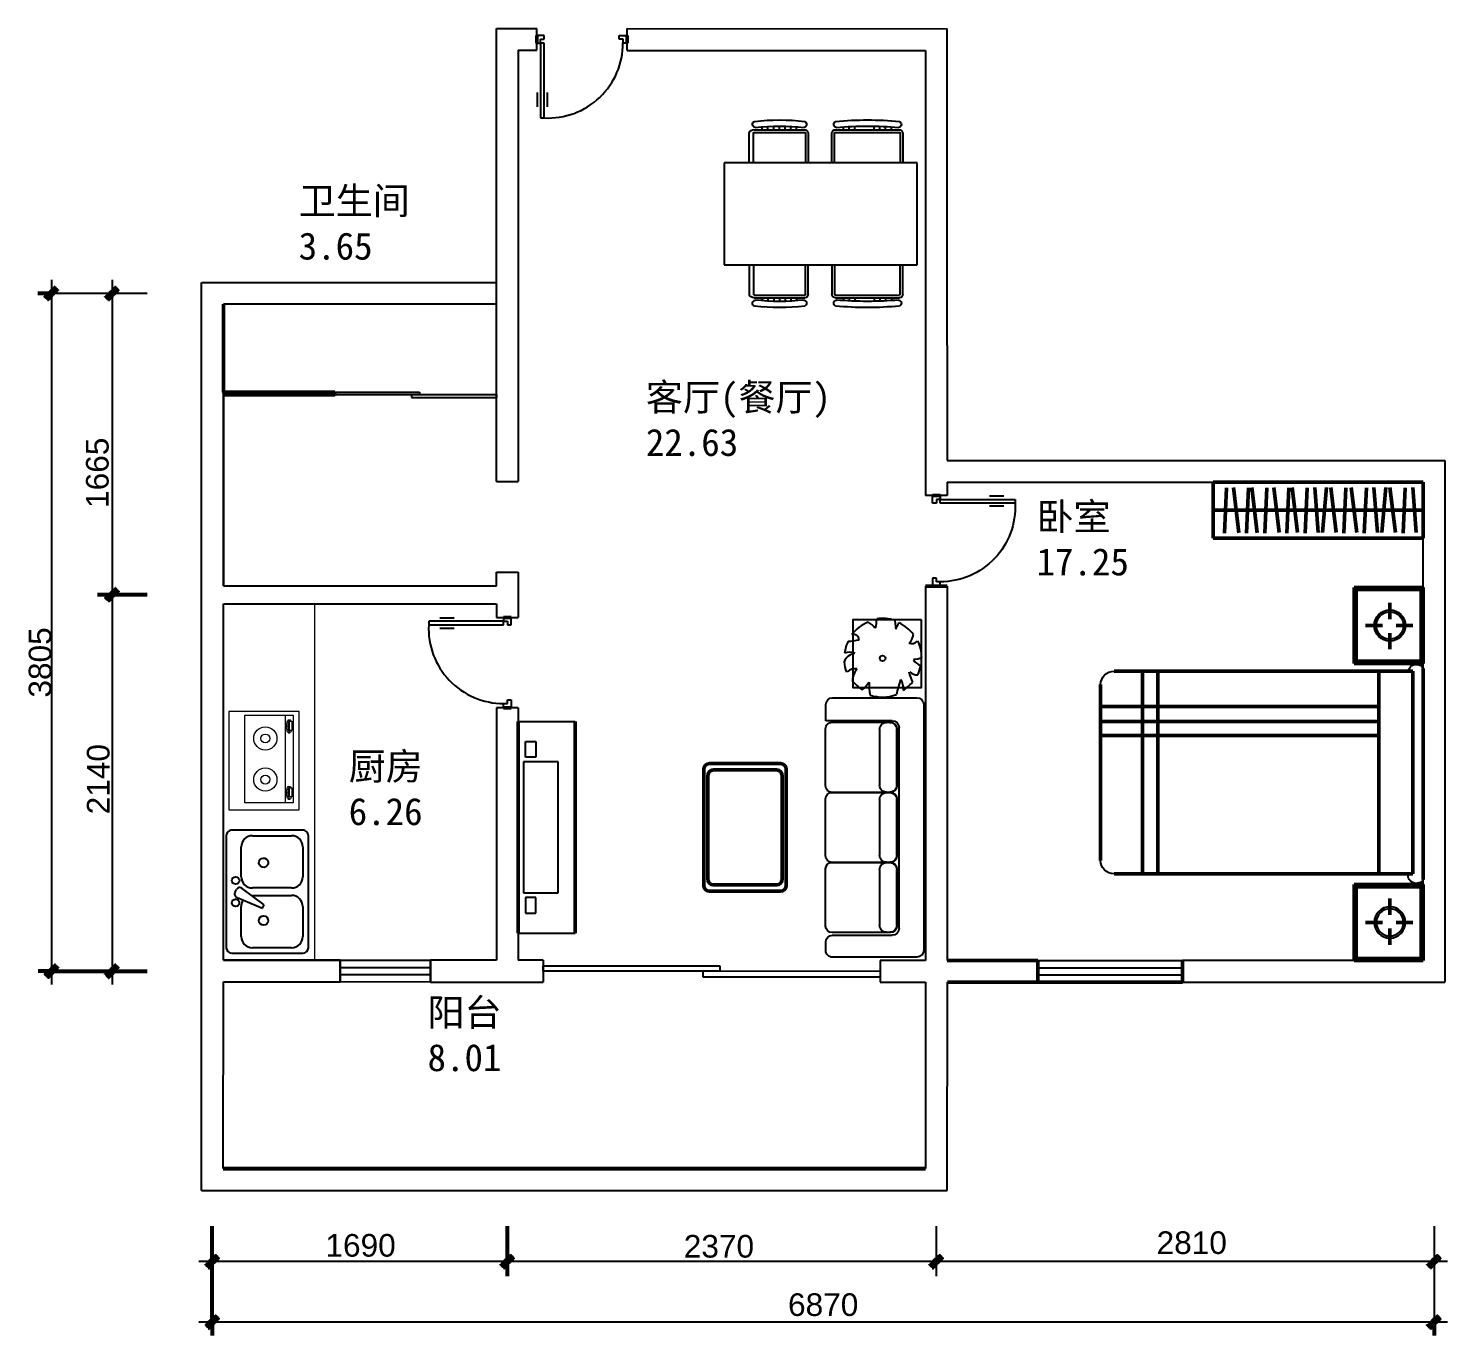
# Model space of a CAD drawing. Header units: millimetres. Extents: x 28348 to 63692, y 9134 to 33912.
# Drawn here: x 41060 to 48901, y 10018 to 17243 of the extents above; entities that cross this region are included whole.
import ezdxf

# ---------------------------------------------------------------- set-up
doc = ezdxf.new("R2010")
doc.units = ezdxf.units.MM
for name, color, linetype in [('door', 40, 'Continuous'), ('wall', 7, 'Continuous'), ('window', 50, 'Continuous'), ('图例', 110, 'Continuous'), ('家具', 6, 'Continuous'), ('户型组成', 5, 'Continuous')]:
    doc.layers.add(name, color=color, linetype=linetype)
doc.styles.add('DIM_FONT', font='SIMPLEX', dxfattribs={"width": 0.8})
doc.styles.get("Standard").update_dxf_attribs({"font": 'arial.ttf'})

# ---------------------------------------------------------------- blocks, each defined once
blk = doc.blocks.new('四人餐桌1')
at = {"layer": '家具'}
for p, q in [((45041.7, 16500), (45041.7, 16664.2)), ((45066.4, 16501.7), (45066.4, 16664.2)), ((45070.4, 16683.2), (45349.1, 16683.2)), ((45070.4, 16668.2), (45349.1, 16668.2)), ((45114.7, 16683.2), (45114.7, 16700.9)), ((45146.4, 16683.2), (45146.4, 16700.9)), ((45178.1, 16683.2), (45178.1, 16700.9)), ((45209.8, 16683.2), (45209.8, 16700.9)), ((45241.4, 16683.2), (45241.4, 16700.9)), ((45273.1, 16683.2), (45273.1, 16700.9)), ((45304.8, 16683.2), (45304.8, 16700.9)), ((45353.1, 16664.2), (45353.1, 16501.7)), ((45368.1, 16664.2), (45368.1, 16500)), ((45499.6, 16500), (45499.6, 16664.2)), ((45514.6, 16501.7), (45514.6, 16664.2)), ((45518.6, 16683.2), (45872.4, 16683.2)), ((45518.6, 16668.2), (45872.4, 16668.2)), ((45563, 16683.2), (45563, 16700.9)), ((45594.7, 16683.2), (45594.7, 16700.9)), ((45626.3, 16683.2), (45626.3, 16700.9)), ((45733.1, 16683.2), (45733.1, 16700.9)), ((45764.7, 16683.2), (45764.7, 16700.9)), ((45796.4, 16683.2), (45796.4, 16700.9)), ((45828.1, 16683.2), (45828.1, 16700.9)), ((45876.5, 16664.2), (45876.5, 16501.7)), ((45891.4, 16664.2), (45891.4, 16500)), ((45970, 16500), (44904.9, 16500)), ((44904.9, 16500), (44904.9, 15936.9)), ((45970, 15936.9), (45970, 16500)), ((44904.9, 15936.9), (45970, 15936.9)), ((45041.7, 15936.9), (45041.7, 15772.7)), ((45066.4, 15935.2), (45066.4, 15772.7)), ((45353.1, 15772.7), (45353.1, 15935.2)), ((45368.1, 15772.7), (45368.1, 15936.9)), ((45499.6, 15936.9), (45499.6, 15772.7)), ((45514.6, 15935.2), (45514.6, 15772.7)), ((45876.5, 15772.7), (45876.5, 15935.2)), ((45891.4, 15772.7), (45891.4, 15936.9)), ((45070.4, 15768.7), (45349.1, 15768.7)), ((45518.6, 15768.7), (45872.4, 15768.7)), ((45070.4, 15753.7), (45349.1, 15753.7)), ((45114.7, 15753.7), (45114.7, 15736)), ((45146.4, 15753.7), (45146.4, 15736)), ((45178.1, 15753.7), (45178.1, 15736)), ((45209.8, 15753.7), (45209.8, 15736)), ((45241.4, 15753.7), (45241.4, 15736)), ((45273.1, 15753.7), (45273.1, 15736)), ((45304.8, 15753.7), (45304.8, 15736)), ((45518.6, 15753.7), (45872.4, 15753.7)), ((45563, 15753.7), (45563, 15736)), ((45594.7, 15753.7), (45594.7, 15736)), ((45626.3, 15753.7), (45626.3, 15736)), ((45733.1, 15753.7), (45733.1, 15736)), ((45764.7, 15753.7), (45764.7, 15736)), ((45796.4, 15753.7), (45796.4, 15736)), ((45828.1, 15753.7), (45828.1, 15736))]:
    blk.add_line(p, q, dxfattribs=at)
at = {"layer": '家具', "extrusion": (0, 0, -1)}
for centre, major_axis, start_param, end_param in [((45078.8, 16712.8), (-15.4, 8.6), 4.380593, 6.943408), ((45210.6, 15482.7), (0, 1254.1), -0.110862, 0.110864), ((45210.6, 15482.7), (-1220.2, 0), 1.459931, 1.681658), ((45342.5, 16712.8), (15.4, 8.6), -0.660222, 1.902592), ((45527, 16712.8), (-4, 17.2), 3.549066, 6.111881), ((45696.4, 14714.7), (-5.9, 2022.1), -0.084353, 0.090226), ((45696.4, 14712.1), (-1990.6, 25.1), 1.471396, 1.644952), ((45865.8, 16712.8), (4, 17.2), 0.171304, 2.734119), ((45069.2, 16653.9), (27.6, 10.1), 3.853918, 5.105418), ((45070.4, 16664.2), (-2.85, 2.85), 5.497787, 7.068583), ((45349.1, 16664.2), (13.4, 13.4), -0.785398, 0.785398), ((45349.1, 16664.2), (3.59, 1.85), -1.094807, 0.475989), ((45518.6, 16664.2), (0.9, 19), 4.666565, 6.237362), ((45518.6, 16664.2), (-2.85, 2.85), 5.497787, 7.068583), ((45872.4, 16664.2), (-13.4, 13.4), 0.785398, 2.356194), ((45872.4, 16664.2), (2.85, 2.85), -0.785398, 0.785398), ((45069.2, 15783.1), (-28, 9), 4.362036, 5.613535), ((45070.4, 15772.7), (-2.85, 2.85), 3.926991, 5.497787), ((45349.1, 15772.7), (4.04, 0.02), 0.004983, 1.57578), ((45349.1, 15772.7), (-17, 8.5), 2.67994, 4.250736), ((45518.6, 15772.7), (13.4, 13.4), 2.356194, 3.926991), ((45518.6, 15772.7), (-2.85, 2.85), 3.926991, 5.497787), ((45872.4, 15772.7), (19, 0.9), 0.045824, 1.61662), ((45872.4, 15772.7), (2.85, 2.85), 0.785398, 2.356194), ((45078.8, 15724.1), (-11.7, 13.2), 4.264861, 6.827676), ((45210.6, 16954.2), (0, 1254.1), 3.03073, 3.252457), ((45210.6, 16954.2), (-1220.2, 0), 4.601525, 4.823251), ((45342.5, 15724.1), (11.7, 13.2), -0.54449, 2.018324), ((45527, 15724.1), (-9.7, 14.7), 4.12557, 6.688384), ((45696.4, 17722.3), (5.9, 2022.1), 3.051366, 3.225946), ((45696.4, 17724.8), (1990.6, 25.1), 1.496643, 1.670199), ((45865.8, 15724.1), (9.7, 14.7), -0.405199, 2.157616)]:
    blk.add_ellipse(centre, major_axis=major_axis, ratio=1, start_param=start_param, end_param=end_param, dxfattribs=at)
blk = doc.blocks.new('门1')
at = {"layer": 'door'}
for p, q in [((44350.7, 18055.7), (44309.3, 18055.7)), ((44330, 18014.2), (44330, 18035)), ((44330, 18035), (44350.7, 18035)), ((44350.7, 18035), (44350.7, 18055.7)), ((44765, 18055.7), (44809.3, 18055.7)), ((44765, 18035), (44765, 18055.7)), ((44785.7, 18035), (44765, 18035)), ((44785.7, 18014.2), (44785.7, 18035)), ((44309.3, 18014.2), (44330, 18014.2)), ((44330, 18014.2), (44330, 17600)), ((44350.7, 18014.2), (44330, 18014.2)), ((44350.7, 17600), (44350.7, 18014.2)), ((44809.3, 18014.2), (44785.7, 18014.2)), ((44312.5, 17661.8), (44312.5, 17741.5)), ((44368.2, 17661.8), (44368.2, 17741.5)), ((44330, 17600), (44350.7, 17600))]:
    blk.add_line(p, q, dxfattribs=at)
at = {"layer": 'door', "lineweight": 50}
for p, q in [((44309.3, 18055.7), (44309.3, 18014.2)), ((44809.3, 18055.7), (44809.3, 18014.2))]:
    blk.add_line(p, q, dxfattribs=at)
at = {"layer": 'door', "linetype": 'ByBlock'}
blk.add_arc((44371.4, 18013.7), 414.2, 267.13397, 0.07167, dxfattribs=at)
blk = doc.blocks.new('煤气灶1')
at = {"layer": '家具', "linetype": 'Continuous', "lineweight": 13}
for p, q in [((56421.2, 14409.8, 267), (56114, 14409.8, 267)), ((56114, 14409.8, 267), (56114, 13979.7, 267)), ((56421.2, 13979.7, 267), (56421.2, 14409.8, 267)), ((56114, 13979.7, 267), (56421.2, 13979.7, 267))]:
    blk.add_line(p, q, dxfattribs=at)
at = {"layer": '家具', "lineweight": 13}
for p, q in [((56183.5, 14010.9, 267), (56183.5, 14393.5, 267)), ((56183.5, 14393.5, 267), (56393.9, 14393.5, 267)), ((56359.7, 14393.5, 267), (56359.7, 14010.9, 267)), ((56393.9, 14393.5, 267), (56393.9, 14010.9, 267)), ((56373.3, 14373.5, 267), (56380.5, 14373.4, 267)), ((56379.1, 14367, 267), (56389.3, 14367, 267)), ((56379.1, 14327.3, 267), (56379.1, 14367, 267)), ((56389.3, 14327.3, 267), (56379.1, 14327.3, 267)), ((56389.3, 14367, 267), (56389.3, 14327.3, 267)), ((56374, 14317.1, 267), (56380.5, 14317.1, 267)), ((56373.3, 14082.9, 267), (56380.5, 14082.8, 267)), ((56374, 14026.5, 267), (56380.5, 14026.5, 267)), ((56379.1, 14036.7, 267), (56379.1, 14076.4, 267)), ((56379.1, 14076.4, 267), (56389.3, 14076.4, 267)), ((56389.3, 14036.7, 267), (56379.1, 14036.7, 267)), ((56389.3, 14076.4, 267), (56389.3, 14036.7, 267)), ((56393.9, 14010.9, 267), (56183.5, 14010.9, 267))]:
    blk.add_line(p, q, dxfattribs=at)
at = {"layer": '家具', "lineweight": 13, "elevation": 267}
for points in [[(56374, 14317.1, -0.259034), (56371.9, 14318.3, -0.076276), (56368.9, 14325.3, -0.036515), (56367.4, 14333.7, -0.026615), (56366.8, 14345.2, -0.026615), (56367.4, 14356.8, -0.036515), (56368.9, 14365.2, -0.076276), (56371.9, 14372.2, -0.259034), (56374, 14373.4, -0.078462), (56374.8, 14373.3, -0.056762)], [(56380.5, 14317.1, -0.259034), (56378.4, 14318.3, -0.076276), (56375.4, 14325.3, -0.036515), (56373.8, 14333.7, -0.026615), (56373.2, 14345.2, -0.026615), (56373.8, 14356.8, -0.036515), (56375.4, 14365.2, -0.076276), (56378.4, 14372.2, -0.259034), (56380.5, 14373.4, -0.259034), (56382.6, 14372.2, -0.056762), (56385.1, 14367, -0.036515)], [(56386.1, 14327.3, -0.008736), (56385.6, 14325.3, -0.076276), (56382.6, 14318.3, -0.259034), (56380.5, 14317.1, -0.259034)], [(56374, 14026.5, -0.259034), (56371.9, 14027.7, -0.076276), (56368.9, 14034.7, -0.036515), (56367.4, 14043.1, -0.026615), (56366.8, 14054.6, -0.026615), (56367.4, 14066.2, -0.036515), (56368.9, 14074.5, -0.076276), (56371.9, 14081.6, -0.259034), (56374, 14082.8, -0.078462), (56374.8, 14082.7, -0.056762)], [(56380.5, 14026.5, -0.259034), (56378.4, 14027.7, -0.076276), (56375.4, 14034.7, -0.036515), (56373.8, 14043.1, -0.026615), (56373.2, 14054.6, -0.026615), (56373.8, 14066.2, -0.036515), (56375.4, 14074.5, -0.076276), (56378.4, 14081.6, -0.259034), (56380.5, 14082.8, -0.259034), (56382.6, 14081.6, -0.056762), (56385.1, 14076.4, -0.036515)], [(56386.1, 14036.7, -0.008736), (56385.6, 14034.7, -0.076276), (56382.6, 14027.7, -0.259034), (56380.5, 14026.5, -0.259034)]]:
    blk.add_lwpolyline(points, format="xyb", dxfattribs=at)
at = {"layer": '家具', "linetype": 'Continuous', "lineweight": 13}
for centre, radius in [((56272.8, 14292.1, 267), 50.7), ((56272.8, 14292.1, 267), 19.4), ((56272.8, 14112.3, 267), 50.7), ((56272.8, 14112.3, 267), 19.4)]:
    blk.add_circle(centre, radius, dxfattribs=at)
at = {"layer": '家具', "lineweight": 13, "oblique": -180, "text_generation_flag": 4, "width": 0.8, "flags": 9}
for tag in ['XSIZE', 'YSIZE']:
    blk.add_attdef(tag, (56114, 14194.8, 267), '', height=0.307, rotation=270, dxfattribs=at)
blk = doc.blocks.new('洗菜池1')
at = {"layer": '家具'}
for p, q in [((56102.7, 13678.3, 267), (56102.7, 13213.3, 267)), ((56420.4, 13701.6, 267), (56125.9, 13701.6, 267)), ((56211.2, 13678.3, 267), (56373.9, 13678.3, 267)), ((56443.7, 13213.3, 267), (56443.7, 13678.3, 267)), ((56164.7, 13507.8, 267), (56164.7, 13631.8, 267)), ((56420.4, 13631.8, 267), (56420.4, 13507.8, 267)), ((56139.3, 13444.3, 267), (56145.6, 13455.1, 267)), ((56260.4, 13390.5, 267), (56168.9, 13459.3, 267)), ((56373.9, 13461.3, 267), (56211.2, 13461.3, 267)), ((56147.3, 13422, 267), (56252.7, 13377.1, 267)), ((56164.7, 13259.8, 267), (56164.7, 13383.8, 267)), ((56211.8, 13430.3, 267), (56373.9, 13430.3, 267)), ((56252.7, 13377.1, 267), (56260.4, 13390.5, 267)), ((56420.4, 13383.8, 267), (56420.4, 13259.8, 267)), ((56373.9, 13213.3, 267), (56211.2, 13213.3, 267)), ((56125.9, 13190, 267), (56420.4, 13190, 267))]:
    blk.add_line(p, q, dxfattribs=at)
for centre, major_axis, start_param, end_param in [((56125.9, 13678.3, 267), (-3.1, 23), -0.133766, 1.437031), ((56211.2, 13631.8, 267), (-46.4, 3.1), -1.504198, 0.066599), ((56373.9, 13631.8, 267), (46.4, 3.1), -0.066598, 1.504198), ((56420.4, 13678.3, 267), (3.1, 23), -1.437031, 0.133766), ((56257.7, 13565.9, 267), (17, 9.3), -0.4980208004935467, 5.78516450668604), ((56141.4, 13492.3, 267), (11, 11), 5.497787, 11.780972), ((56211.2, 13507.8, 267), (46.4, 3.1), 3.074994, 4.645791), ((56373.9, 13507.8, 267), (-46.4, 3.1), 1.637395, 3.208191), ((56152.8, 13436.5, 267), (-8.8, 12.8), 0.442569, 2.178514), ((56159, 13447.3, 267), (-4.5, 14.8), -0.985142, 0.750803), ((56141.4, 13399.3, 267), (13.1, 8.3), -0.562659, 5.720526), ((56211.2, 13383.8, 267), (18.9, 42.5), 1.406988, 1.989805), ((56373.9, 13383.8, 267), (46.4, 3.1), -0.066598, 1.504198), ((56257.7, 13325.7, 267), (-13.7, 13.7), 3.926991, 10.210176), ((56211.2, 13259.8, 267), (46.4, 3.1), 3.074994, 4.645791), ((56373.9, 13259.8, 267), (-46.4, 3.1), 1.637395, 3.208191), ((56125.9, 13213.3, 267), (3.1, 23), 1.704562, 3.275358), ((56420.4, 13213.3, 267), (-3.1, 23), 3.007827, 4.578623)]:
    blk.add_ellipse(centre, major_axis=major_axis, ratio=1, start_param=start_param, end_param=end_param, dxfattribs=at)
at = {"layer": '家具', "style": 'DIM_FONT', "width": 0.8, "flags": 9}
for tag in ['YSIZE', 'XSIZE']:
    blk.add_attdef(tag, (56102.7, 13445.8, 267), '', height=0.282, dxfattribs=at)
blk = doc.blocks.new('电视柜1')
at = {"layer": '家具'}
for p, q in [((44010, 13603.3), (44343.4, 13603.3)), ((44052.7, 13393.6), (44052.7, 13486.2)), ((44052.7, 13486.2), (44112.4, 13486.2)), ((44112.4, 13486.2), (44112.4, 13393.6)), ((44040, 13366.8), (44040, 12596.5)), ((44243.6, 13366.8), (44040, 13366.8)), ((44112.4, 13393.6), (44052.7, 13393.6)), ((44243.6, 12596.5), (44243.6, 13366.8)), ((44040, 12596.5), (44243.6, 12596.5)), ((44052.7, 12569.8), (44052.7, 12477.2)), ((44112.4, 12569.8), (44052.7, 12569.8)), ((44112.4, 12477.2), (44112.4, 12569.8)), ((44052.7, 12477.2), (44112.4, 12477.2)), ((44010, 12360), (44343.4, 12360))]:
    blk.add_line(p, q, dxfattribs=at)
at = {"layer": '家具', "lineweight": 50}
for p, q in [((44010, 13603.3), (44010, 12360)), ((44343.4, 13603.3), (44343.4, 12360))]:
    blk.add_line(p, q, dxfattribs=at)
blk = doc.blocks.new('茶几1')
at = {"layer": '家具', "lineweight": 50}
for p, q in [((44554.5, 13551.3), (45008.7, 13551.3)), ((44518.5, 12771.3), (44518.5, 13515.3)), ((44544.8, 12808.5), (44544.8, 13478.1)), ((44577.2, 13510.5), (44986, 13510.5)), ((45018.4, 13478.1), (45018.4, 12808.5)), ((45044.7, 13515.3), (45044.7, 12771.3)), ((45008.7, 12735.3), (44554.5, 12735.3)), ((44986, 12776.1), (44577.2, 12776.1))]:
    blk.add_line(p, q, dxfattribs=at)
for centre, radius, start, end in [((44554.5, 13515.3), 36, 90, 180), ((45008.7, 13515.3), 36, 0, 90), ((44577.2, 13478.1), 32.4, 90, 180), ((44986, 13478.1), 32.4, 0, 90), ((44577.2, 12808.5), 32.4, 180, 270), ((44986, 12808.5), 32.4, 270, 0), ((44554.5, 12771.3), 36, 180, 270), ((45008.7, 12771.3), 36, 270, 0)]:
    blk.add_arc(centre, radius, start, end, dxfattribs=at)
blk = doc.blocks.new('沙发1')
at = {"layer": '家具'}
for p, q in [((45308.4, 13739.7), (45308.4, 13851.4)), ((45355.6, 13898.5), (45937.7, 13898.5)), ((45984.9, 13851.4), (45984.9, 13151.2)), ((45330.6, 13739.7), (45308.4, 13739.7)), ((45767.7, 13739.7), (45330.6, 13739.7)), ((45351.5, 13729), (45754.9, 13729)), ((45750.8, 13728.1), (45727.2, 13728.1)), ((45306.7, 13289.7), (45306.7, 13684.1)), ((45680, 13680.9), (45680, 13293.3)), ((45797.9, 13293.3), (45797.9, 13680.9)), ((45799.8, 13684.1), (45799.8, 13289.7)), ((45814.8, 12724.2), (45814.8, 13692)), ((45351.5, 13244.8), (45754.9, 13244.8)), ((45754.9, 13244.8), (45351.5, 13244.8)), ((45727.2, 13246.1), (45750.8, 13246.1)), ((45750.8, 13244), (45727.2, 13244)), ((45306.7, 12805.5), (45306.7, 13200)), ((45680, 13196.8), (45680, 12809.2)), ((45797.9, 12809.2), (45797.9, 13196.8)), ((45799.8, 13200), (45799.8, 12805.5)), ((45984.9, 13151.2), (45984.9, 12153.5)), ((45754.9, 12760.7), (45351.5, 12760.7)), ((45351.5, 12760.7), (45754.9, 12760.7)), ((45727.2, 12762), (45750.8, 12762)), ((45750.8, 12759.8), (45727.2, 12759.8)), ((45306.7, 12321.4), (45306.7, 12715.9)), ((45680, 12712.7), (45680, 12325.1)), ((45797.9, 12325.1), (45797.9, 12712.7)), ((45799.8, 12715.9), (45799.8, 12321.4)), ((45814.8, 12305), (45814.8, 12724.2)), ((45754.9, 12276.6), (45351.5, 12276.6)), ((45355.6, 12257.8), (45767.7, 12257.8)), ((45727.2, 12277.9), (45750.8, 12277.9)), ((45308.4, 12153.5), (45308.4, 12210.6)), ((45937.7, 12106.3), (45355.6, 12106.3))]:
    blk.add_line(p, q, dxfattribs=at)
at = {"layer": '家具', "extrusion": (0, 0, -1)}
for centre, major_axis, start_param, end_param in [((45355.6, 13851.4), (44.4, 15.8), 3.483797, 5.054593), ((45937.7, 13851.4), (12.6, 45.5), -0.26956, 1.301236), ((45351.5, 13684.1), (-42.5, 14.4), -0.326444, 1.244353), ((45727.2, 13680.9), (-45.5, 12.6), -0.269561, 1.301236), ((45750.8, 13680.9), (45.5, 12.6), -1.301236, 0.269561), ((45754.9, 13684.1), (-31.7, 31.7), 0.785398, 2.356194), ((45767.7, 13692.5), (33.4, 33.4), -0.785398, 0.785398), ((45351.5, 13289.7), (42.5, 14.4), 1.89724, 3.468036), ((45351.5, 13200), (31.7, 31.7), 3.926991, 5.497787), ((45727.2, 13293.3), (33.4, 33.4), 2.356194, 3.926991), ((45727.2, 13196.8), (-12.6, 45.5), -1.301236, 0.26956), ((45750.8, 13293.3), (-33.4, 33.4), 2.356194, 3.926991), ((45750.8, 13196.8), (12.6, 45.5), -0.26956, 1.301236), ((45754.9, 13289.7), (31.7, 31.7), 0.785398, 2.356194), ((45754.9, 13200), (31.7, 31.7), -0.785398, 0.785398), ((45351.5, 12805.5), (14.4, 42.5), 2.815149, 4.385945), ((45351.5, 12715.9), (-14.4, 42.5), -1.244353, 0.326443), ((45727.2, 12809.2), (-33.4, 33.4), 3.926991, 5.497787), ((45727.2, 12712.7), (-45.5, 12.6), -0.269561, 1.301236), ((45750.8, 12809.2), (-33.4, 33.4), 2.356194, 3.926991), ((45750.8, 12712.7), (45.5, 12.6), -1.301236, 0.269561), ((45754.9, 12805.5), (-42.5, 14.4), 2.815149, 4.385945), ((45754.9, 12715.9), (-31.7, 31.7), 0.785398, 2.356194), ((45351.5, 12321.4), (-31.7, 31.7), 3.926991, 5.497787), ((45355.6, 12210.6), (-33.4, 33.4), 5.497787, 7.068583), ((45727.2, 12325.1), (-15.8, 44.4), 3.483797, 5.054593), ((45750.8, 12325.1), (15.8, 44.4), 1.228592, 2.799389), ((45754.9, 12321.4), (43, 12.7), 0.287992, 1.858788), ((45767.7, 12305), (-12.6, 45.5), 1.840357, 3.411153), ((45355.6, 12153.5), (33.4, 33.4), 2.356194, 3.926991), ((45937.7, 12153.5), (-45.5, 12.6), 2.872032, 4.442828)]:
    blk.add_ellipse(centre, major_axis=major_axis, ratio=1, start_param=start_param, end_param=end_param, dxfattribs=at)
blk = doc.blocks.new('M_C56KIS')
for p, q in [((62, 318), (72, 242)), ((72, 242), (101, 299)), ((101, 299), (101, 299))]:
    blk.add_line(p, q)
blk.add_lwpolyline([(294, 325), (294, -275), (-306, -275), (-306, 325)], close=True)
blk.add_circle((-46, -16), 24.7)
for centre, radius, start, end in [((-46, -12), 340, 112.0103, 142.6392), ((-371, -22), 380, 45.9782, 58.5315), ((-666, 365), 570, 348.5728, 356.6649), ((-46, -12), 348, 72.0426, 98.475), ((-46, -12), 341, 37.2751, 64.8245), ((-46, -12), 338, 154.3498, 173.0356), ((-402, 850), 718, 274.1465, 282.1238), ((-307, 139), 56.5, 8.941, 100.0107), ((207, 198), 84.2, 254.8555, 310.96), ((82, 215), 145, 319.7203, 351.7151), ((-46, -12), 345, 0.5321, 25.5856), ((-277, -88), 115, 97.3912, 159.6952), ((-332, -105), 143, 71.8009, 110.5991), ((-46, -12), 342, 185.9236, 201.5277), ((-287, -214), 106, 81.8314, 131.8278), ((-119, -230), 194, 141.6582, 174.3093), ((241, 102), 125, 263.2775, 297.8128), ((333, 45), 131, 215.3868, 249.7411), ((-46, -12), 344, 334.0767, 348.9021), ((-46, -12), 333, 216.594, 237.4464), ((-456, -26), 353, 310.8536, 325.193), ((259, -243), 425, 177.9455, 193.2146), ((1320, -611), 1274, 161.2865, 167.5451), ((-13, -284), 151, 354.7323, 32.8544), ((-46, -12), 339, 302.6098, 320.6752), ((1199, 167), 1058, 196.6397, 201.9099), ((262, -63), 99.6, 227.0454, 270.9651), ((-46, -12), 346, 251.5307, 290.63)]:
    blk.add_arc(centre, radius, start, end)
at = {"style": 'DIM_FONT', "width": 0.8, "flags": 9}
for tag in ['XSIZE', 'YSIZE']:
    blk.add_attdef(tag, (0, 0), '', height=0.5, dxfattribs=at)
blk = doc.blocks.new('盆栽1')
at = {"layer": '家具', "xscale": 0.6266880015563965, "yscale": 0.6266880015563965, "zscale": 0.626688, "rotation": 359.9999999993919}
blk.add_blockref('M_C56KIS', (45808.4, 13771.6), dxfattribs=at)
blk = doc.blocks.new('平开窗1')
at = {"layer": 'window', "color": 2}
for p, q in [((42646.7, 12093), (43146.7, 12093)), ((42646.7, 11972.8), (42646.7, 12093)), ((43146.7, 12093), (43146.7, 11972.6)), ((42646.7, 12053), (43146.7, 12053)), ((43146.7, 12013), (42646.7, 12013)), ((43146.7, 11972.6), (42646.7, 11972.8))]:
    blk.add_line(p, q, dxfattribs=at)
blk = doc.blocks.new('推拉门1')
at = {"layer": 'window', "color": 4}
for p, q in [((43904.5, 12032.6), (43904.5, 12062.6)), ((43904.5, 12062.6), (44879.5, 12062.6)), ((44879.5, 12032), (43904.5, 12032.6)), ((45766.7, 12031.3), (44786.7, 12032)), ((44786.7, 12001.3), (45766.7, 12001.3)), ((44879.5, 12062.6), (44879.5, 12032)), ((45766.7, 12031.3), (45766.7, 12000.6))]:
    blk.add_line(p, q, dxfattribs=at)
blk = doc.blocks.new('推拉门2')
at = {"layer": 'door', "color": 4}
blk.add_line((44786.7, 12032), (44786.7, 12001.3), dxfattribs=at)
at = {"layer": 'door', "lineweight": 50}
blk.add_blockref('推拉门1', (0, 0), dxfattribs=at)
blk = doc.blocks.new('平开窗5')
at = {"layer": 'wall', "color": 7}
blk.add_line((46636.7, 12091.3), (46636.7, 11971.3), dxfattribs=at)
at = {"layer": 'window', "color": 2}
for p, q in [((46636.7, 11971.3), (46636.7, 12091.3)), ((46636.7, 12091.3), (47436.7, 12091.3)), ((46636.7, 12051.3), (47436.7, 12051.3)), ((47436.7, 12011.3), (46636.7, 12011.3))]:
    blk.add_line(p, q, dxfattribs=at)
at = {"layer": 'window', "color": 2, "lineweight": 50}
blk.add_line((46636.7, 12091.3), (46636.7, 11971.3), dxfattribs=at)
at = {"layer": 'window', "lineweight": 50}
for p, q in [((47436.7, 11970.9), (47436.7, 12091.3)), ((46636.7, 11971.3), (47436.7, 11970.9))]:
    blk.add_line(p, q, dxfattribs=at)
blk = doc.blocks.new('衣柜4')
at = {"layer": '家具', "lineweight": 50}
for p, q in [((47548.7, 14678.1), (48708.9, 14678.1)), ((47548.7, 14368.5), (47548.7, 14678.1)), ((48708.9, 14368.5), (48708.9, 14678.1)), ((47622.2, 14645.4), (47610.6, 14395.3)), ((47690.5, 14398.2), (47660.1, 14648.3)), ((47744, 14645.4), (47732.4, 14395.3)), ((47791.7, 14398.2), (47761.3, 14648.3)), ((47845, 14645.9), (47833.4, 14395.9)), ((47913.2, 14398.8), (47882.9, 14648.8)), ((47966.8, 14645.9), (47955.2, 14395.9)), ((48014.5, 14398.8), (47984.1, 14648.8)), ((48068, 14645.9), (48056.5, 14395.9)), ((48128.8, 14398.8), (48110, 14647.4)), ((48175.1, 14647.4), (48153.4, 14398.8)), ((48228.6, 14398.8), (48198.2, 14648.8)), ((48282.1, 14645.9), (48270.6, 14395.9)), ((48341.4, 14398.8), (48311.1, 14648.8)), ((48395, 14645.9), (48383.4, 14395.9)), ((48455.7, 14398.8), (48436.9, 14647.4)), ((48502, 14647.4), (48480.3, 14398.8)), ((48555.5, 14398.8), (48525.2, 14648.8)), ((48609.1, 14645.9), (48597.5, 14395.9)), ((48669.8, 14398.8), (48651, 14647.4)), ((48708.9, 14523.3), (47548.7, 14523.3)), ((48708.9, 14368.5), (47548.7, 14368.5))]:
    blk.add_line(p, q, dxfattribs=at)
blk = doc.blocks.new('床头柜1')
at = {"layer": '家具', "lineweight": 50}
for p, q in [((48549, 15086), (48051, 15086)), ((48051, 15086), (48051, 14539)), ((48533, 15071), (48067, 15071)), ((48067, 15071), (48067, 14555)), ((48533, 15071), (48533, 14555)), ((48549, 15086), (48549, 14539)), ((48309, 14974), (48309, 14857)), ((48133, 14812), (48255, 14812)), ((48354, 14812), (48475, 14812)), ((48309, 14758), (48309, 14641)), ((48549, 14539), (48051, 14539)), ((48533, 14555), (48067, 14555))]:
    blk.add_line(p, q, dxfattribs=at)
at = {"layer": '家具', "extrusion": (0, 0, -1)}
for major_axis in [(-79.6, 79.6), (-69.1, 69.1)]:
    blk.add_ellipse((48309, 14812), major_axis=major_axis, ratio=1, start_param=5.497787, end_param=11.780972, dxfattribs=at)
blk = doc.blocks.new('床2')
at = {"layer": '家具', "lineweight": 50}
for p, q in [((47058.9, 13690.9), (48709.5, 13690.9)), ((47215.7, 13690.9), (47215.7, 12570)), ((47300.2, 13690.9), (47300.2, 12570)), ((48521.6, 13690.9), (48521.6, 12570)), ((48709.5, 13690.9), (48709.5, 12570)), ((48766.9, 13706.1), (48766.9, 12539)), ((46984.2, 12644.7), (46984.2, 13616.2)), ((48521.6, 13496), (46984.2, 13496)), ((48521.6, 13411.5), (46984.2, 13411.5)), ((48521.6, 13334.7), (46984.2, 13334.7)), ((48709.5, 12570), (47058.9, 12570))]:
    blk.add_line(p, q, dxfattribs=at)
at = {"layer": '家具', "extrusion": (0, 0, -1)}
for centre, major_axis, start_param, end_param in [((48727.9, 13683.8), (-31.7, 31.7), 5.656038, 8.120905), ((47058.9, 13616.2), (-52.8, 52.8), 5.497787, 7.068583), ((47058.9, 12644.7), (52.8, 52.8), 2.356194, 3.926991), ((48728.2, 12562.9), (32.1, 32.1), 1.339786, 4.082768)]:
    blk.add_ellipse(centre, major_axis=major_axis, ratio=1, start_param=start_param, end_param=end_param, dxfattribs=at)
at = {"layer": '家具', "lineweight": 50, "xscale": 0.7680000000000001, "yscale": 0.7680000000000001, "zscale": 0.7680000000000001}
blk.add_blockref('床头柜1', (11481, 2567.3), dxfattribs=at)
at = {"layer": '家具', "lineweight": 50, "xscale": -0.7680000000000001, "yscale": 0.7680000000000001, "zscale": 0.7680000000000001, "rotation": 180}
blk.add_blockref('床头柜1', (11481, 23677.7), dxfattribs=at)

msp = doc.modelspace()

# ---------------------------------------------------------------- hatches: boundary and pattern name
at = {"layer": 'wall', "lineweight": 50}
h = msp.add_hatch(dxfattribs=at)
h.set_pattern_fill('ANSI34', color=256)
edge = h.paths.add_edge_path()
edge.add_line((43176.3, 15217.9), (43176.3, 15203.2))
edge = h.paths.add_edge_path(flags=16)
edge.add_line((42752.9, 15218.2), (42752.9, 15232.6))
edge = h.paths.add_edge_path()
edge.add_line((42752.9, 15232.6), (43220.9, 15232.6))
edge = h.paths.add_edge_path()
edge.add_line((43220.9, 15232.6), (43220.9, 15217.9))
edge = h.paths.add_edge_path()
edge.add_line((43220.9, 15217.9), (42752.9, 15218.2))
edge = h.paths.add_edge_path()
edge.add_line((43646.7, 15217.6), (43646.7, 15202.9))
edge = h.paths.add_edge_path()
edge.add_line((43646.7, 15217.6), (43176.3, 15217.9))
edge = h.paths.add_edge_path()
edge.add_line((43176.3, 15203.2), (43646.7, 15203.2))
edge = h.paths.add_edge_path()
edge.add_line((42752.9, 15232.6), (42137.9, 15232.6))
edge.add_line((42137.9, 15218.2), (42752.9, 15218.2))
at = {"layer": '图例', "lineweight": 53}
h = msp.add_hatch(dxfattribs=at)
h.set_pattern_fill('ANGLE', color=3, scale=0.5)
h.set_pattern_definition([(0, (33181.523, 64.78), (0, 3.4925), [2.54, -0.9525]), (90, (33181.523, 64.78), (-3.4925, 2e-16), [2.54, -0.9525])])
h.paths.add_polyline_path([(41222.9, 15795.9), (41205.3, 15778.2), (41187.6, 15778.2), (41187.6, 15795.9), (41205.3, 15813.6)])
h.paths.add_polyline_path([(41187.6, 15778.2), (41187.6, 15760.6), (41169.9, 15742.9), (41152.2, 15760.6), (41169.9, 15778.2)])
h.paths.add_polyline_path([(41205.3, 15778.2), (41187.6, 15760.6), (41187.6, 15778.2)])
h.paths.add_polyline_path([(41187.6, 15795.9), (41187.6, 15778.2), (41169.9, 15778.2)])
h = msp.add_hatch(dxfattribs=at)
h.set_pattern_fill('ANGLE', color=3, scale=0.5)
h.set_pattern_definition([(0, (30431.523, 3149.8637), (0, 3.4925), [2.54, -0.9525]), (90, (30431.523, 3149.8637), (-3.4925, 2e-16), [2.54, -0.9525])])
h.paths.add_polyline_path([(41558, 15795.9), (41540.4, 15778.2), (41522.7, 15778.2), (41522.7, 15795.9), (41540.4, 15813.6)])
h.paths.add_polyline_path([(41522.7, 15778.2), (41522.7, 15760.6), (41505, 15742.9), (41487.3, 15760.6), (41505, 15778.2)])
h.paths.add_polyline_path([(41540.4, 15778.2), (41522.7, 15760.6), (41522.7, 15778.2)])
h.paths.add_polyline_path([(41522.7, 15795.9), (41522.7, 15778.2), (41505, 15778.2)])
h = msp.add_hatch(dxfattribs=at)
h.set_pattern_fill('ANGLE', color=3, scale=0.5)
h.set_pattern_definition([(0, (28061.5236, 3854.664), (0, 3.4925), [2.54, -0.9525]), (90, (28061.5236, 3854.664), (-3.4925, 2e-16), [2.54, -0.9525])])
h.paths.add_polyline_path([(41558, 14130.7), (41540.4, 14113), (41522.7, 14113), (41522.7, 14130.7), (41540.4, 14148.4)])
h.paths.add_polyline_path([(41522.7, 14113), (41522.7, 14095.4), (41505, 14077.7), (41487.3, 14095.4), (41505, 14113)])
h.paths.add_polyline_path([(41540.4, 14113), (41522.7, 14095.4), (41522.7, 14113)])
h.paths.add_polyline_path([(41522.7, 14130.7), (41522.7, 14113), (41505, 14113)])
h = msp.add_hatch(dxfattribs=at)
h.set_pattern_fill('ANGLE', color=3, scale=0.5)
h.set_pattern_definition([(0, (26431.523, 3070.8684), (0, 3.4925), [2.54, -0.9525]), (90, (26431.523, 3070.8684), (-3.4925, 2e-16), [2.54, -0.9525])])
h.paths.add_polyline_path([(41224.2, 12050.7), (41206.6, 12033), (41188.9, 12033), (41188.9, 12050.7), (41206.6, 12068.4)])
h.paths.add_polyline_path([(41188.9, 12033), (41188.9, 12015.4), (41171.2, 11997.7), (41153.5, 12015.4), (41171.2, 12033)])
h.paths.add_polyline_path([(41206.6, 12033), (41188.9, 12015.4), (41188.9, 12033)])
h.paths.add_polyline_path([(41188.9, 12050.7), (41188.9, 12033), (41171.2, 12033)])
h = msp.add_hatch(dxfattribs=at)
h.set_pattern_fill('ANGLE', color=3, scale=0.5)
h.set_pattern_definition([(0, (26431.523, 3404.6648), (0, 3.4925), [2.54, -0.9525]), (90, (26431.523, 3404.6648), (-3.4925, 2e-16), [2.54, -0.9525])])
h.paths.add_polyline_path([(41558, 12050.7), (41540.4, 12033), (41522.7, 12033), (41522.7, 12050.7), (41540.4, 12068.4)])
h.paths.add_polyline_path([(41522.7, 12033), (41522.7, 12015.4), (41505, 11997.7), (41487.3, 12015.4), (41505, 12033)])
h.paths.add_polyline_path([(41540.4, 12033), (41522.7, 12015.4), (41522.7, 12033)])
h.paths.add_polyline_path([(41522.7, 12050.7), (41522.7, 12033), (41505, 12033)])
h = msp.add_hatch(dxfattribs=at)
h.set_pattern_fill('ANGLE', color=3, scale=0.5)
h.set_pattern_definition([(0, (25261.089, 3524.0555), (0, 3.4925), [2.54, -0.9525]), (90, (25261.089, 3524.0555), (-3.4925, 2e-16), [2.54, -0.9525])])
h.paths.add_polyline_path([(42093.9, 10463.8), (42076.2, 10446.1), (42076.2, 10428.4), (42093.9, 10428.4), (42111.6, 10446.1)])
h.paths.add_polyline_path([(42076.2, 10428.4), (42058.6, 10428.4), (42040.9, 10410.7), (42058.6, 10393.1), (42076.2, 10410.7)])
h.paths.add_polyline_path([(42076.2, 10446.1), (42058.6, 10428.4), (42076.2, 10428.4)])
h.paths.add_polyline_path([(42093.9, 10428.4), (42076.2, 10428.4), (42076.2, 10410.7)])
h = msp.add_hatch(dxfattribs=at)
h.set_pattern_fill('ANGLE', color=3, scale=0.5)
h.set_pattern_definition([(0, (26891.0896, 3524.0555), (0, 3.4925), [2.54, -0.9525]), (90, (26891.0896, 3524.0555), (-3.4925, 2e-16), [2.54, -0.9525])])
h.paths.add_polyline_path([(43723.9, 10463.8), (43706.2, 10446.1), (43706.2, 10428.4), (43723.9, 10428.4), (43741.6, 10446.1)])
h.paths.add_polyline_path([(43706.2, 10428.4), (43688.6, 10428.4), (43670.9, 10410.7), (43688.6, 10393.1), (43706.2, 10410.7)])
h.paths.add_polyline_path([(43706.2, 10446.1), (43688.6, 10428.4), (43706.2, 10428.4)])
h.paths.add_polyline_path([(43723.9, 10428.4), (43706.2, 10428.4), (43706.2, 10410.7)])
h = msp.add_hatch(dxfattribs=at)
h.set_pattern_fill('ANGLE', color=3, scale=0.5)
h.set_pattern_definition([(0, (29261.089, 3524.0555), (0, 3.4925), [2.54, -0.9525]), (90, (29261.089, 3524.0555), (-3.4925, 2e-16), [2.54, -0.9525])])
h.paths.add_polyline_path([(46093.9, 10463.8), (46076.2, 10446.1), (46076.2, 10428.4), (46093.9, 10428.4), (46111.6, 10446.1)])
h.paths.add_polyline_path([(46076.2, 10428.4), (46058.6, 10428.4), (46040.9, 10410.7), (46058.6, 10393.1), (46076.2, 10410.7)])
h.paths.add_polyline_path([(46076.2, 10446.1), (46058.6, 10428.4), (46076.2, 10428.4)])
h.paths.add_polyline_path([(46093.9, 10428.4), (46076.2, 10428.4), (46076.2, 10410.7)])
h = msp.add_hatch(dxfattribs=at)
h.set_pattern_fill('ANGLE', color=3, scale=0.5)
h.set_pattern_definition([(0, (32011.089, 3524.0555), (0, 3.4925), [2.54, -0.9525]), (90, (32011.089, 3524.0555), (-3.4925, 2e-16), [2.54, -0.9525])])
h.paths.add_polyline_path([(48843.9, 10463.8), (48826.2, 10446.1), (48826.2, 10428.4), (48843.9, 10428.4), (48861.6, 10446.1)])
h.paths.add_polyline_path([(48826.2, 10428.4), (48808.6, 10428.4), (48790.9, 10410.7), (48808.6, 10393.1), (48826.2, 10410.7)])
h.paths.add_polyline_path([(48826.2, 10446.1), (48808.6, 10428.4), (48826.2, 10428.4)])
h.paths.add_polyline_path([(48843.9, 10428.4), (48826.2, 10428.4), (48826.2, 10410.7)])
h = msp.add_hatch(dxfattribs=at)
h.set_pattern_fill('ANGLE', color=3, scale=0.5)
h.set_pattern_definition([(0, (25261.089, 3190.259), (0, 3.4925), [2.54, -0.9525]), (90, (25261.089, 3190.259), (-3.4925, 2e-16), [2.54, -0.9525])])
h.paths.add_polyline_path([(42093.9, 10130), (42076.2, 10112.3), (42076.2, 10094.6), (42093.9, 10094.6), (42111.6, 10112.3)])
h.paths.add_polyline_path([(42076.2, 10094.6), (42058.6, 10094.6), (42040.9, 10077), (42058.6, 10059.3), (42076.2, 10077)])
h.paths.add_polyline_path([(42076.2, 10112.3), (42058.6, 10094.6), (42076.2, 10094.6)])
h.paths.add_polyline_path([(42093.9, 10094.6), (42076.2, 10094.6), (42076.2, 10077)])
h = msp.add_hatch(dxfattribs=at)
h.set_pattern_fill('ANGLE', color=3, scale=0.5)
h.set_pattern_definition([(0, (32011.089, 3188.9716), (0, 3.4925), [2.54, -0.9525]), (90, (32011.089, 3188.9716), (-3.4925, 2e-16), [2.54, -0.9525])])
h.paths.add_polyline_path([(48843.9, 10128.7), (48826.2, 10111), (48826.2, 10093.3), (48843.9, 10093.3), (48861.6, 10111)])
h.paths.add_polyline_path([(48826.2, 10093.3), (48808.6, 10093.3), (48790.9, 10075.7), (48808.6, 10058), (48826.2, 10075.7)])
h.paths.add_polyline_path([(48826.2, 10111), (48808.6, 10093.3), (48826.2, 10093.3)])
h.paths.add_polyline_path([(48843.9, 10093.3), (48826.2, 10093.3), (48826.2, 10075.7)])

# ---------------------------------------------------------------- linework, layer by layer
at = {"layer": 'wall', "color": 7}
for p, q in [((43646.7, 14738), (43646.7, 17243)), ((43646.7, 17243), (43869, 17242.9)), ((43869, 17123), (43869, 17242.9)), ((44369, 17242.5), (46136.7, 17241.3)), ((44369, 17121.3), (44369, 17242.5)), ((46136.7, 15491.3), (46136.7, 17241.3)), ((43766.7, 17123), (43766.7, 14738)), ((43766.7, 17123), (43869, 17123)), ((44369, 17121.3), (46016.7, 17121.3)), ((46016.7, 17121.3), (46016.7, 14660.6)), ((42016.7, 10821.1), (42016.7, 15838.2)), ((42017.9, 15838.2), (43646.7, 15838.2)), ((42137.9, 14163), (42137.9, 15718.2)), ((43646.7, 15718.2), (42137.9, 15718.2)), ((42137.9, 15718.2), (42137.9, 14163)), ((46136.7, 15491.3), (46136.7, 15491.3)), ((46136.7, 15491.3), (46136.7, 14855.6)), ((46136.7, 15491.3), (46136.7, 14855.6)), ((46136.7, 14855.6), (48886.1, 14855.6)), ((48886.1, 14855.6), (48885, 11970.9)), ((43646.7, 14738), (43766.7, 14738)), ((46136.7, 14735.6), (48766.3, 14735.6)), ((46136.7, 14735.6), (46136.7, 14660.6)), ((46136.7, 14735.6), (46136.7, 14660.6)), ((48766.3, 12091.3), (48766.3, 14735.6)), ((46136.7, 14660.6), (46016.7, 14660.6)), ((43646.7, 14163), (43646.7, 14238)), ((43646.7, 14163), (43646.7, 14238)), ((43646.7, 14163), (43646.7, 14238)), ((43646.7, 14238), (43766.7, 14238)), ((43766.7, 14238), (43766.7, 13988)), ((42137.9, 14163), (43646.7, 14163)), ((46016.7, 14160.6), (46016.7, 12091.3)), ((46136.7, 14160.6), (46136.7, 12091.3)), ((42137.9, 12093), (42137.9, 14063)), ((42137.9, 14063), (43646.7, 14063)), ((43646.7, 14063), (43646.7, 13988)), ((43646.7, 14063), (43646.7, 13988)), ((43646.7, 14063), (43646.7, 13988)), ((43646.7, 13988), (43766.7, 13988)), ((43646.7, 13488), (43646.7, 12093)), ((43766.7, 13488), (43646.7, 13488)), ((43766.7, 13488), (43766.7, 12093)), ((42782, 12093), (42137.9, 12093)), ((42137.9, 12093), (42782, 12093)), ((42782, 12093), (42782, 11972.8)), ((43646.7, 12093), (43282, 12093)), ((43282, 11972.6), (43282, 12093)), ((43646.7, 12093), (43646.7, 12093)), ((43904.5, 12093), (43766.7, 12093)), ((43904.5, 12093), (43904.5, 11972.3)), ((46016.7, 12091.3), (45766.7, 12091.3)), ((45766.7, 12091.3), (45766.7, 11971.4)), ((48766.3, 12091.3), (47436.7, 12091.3)), ((47436.7, 12091.3), (47436.7, 11970.9)), ((42136.7, 10941.1), (42137.9, 11973)), ((42137.9, 11973), (42782, 11972.8)), ((43282, 11972.6), (43766.7, 11972.3)), ((43766.7, 11972.3), (43904.5, 11972.3)), ((45766.7, 11971.4), (46016.7, 11971.3)), ((46016.7, 11971.3), (46016.7, 10941.1)), ((46016.7, 11971.3), (46016.7, 11971.3)), ((46136.7, 10821.1), (46137.9, 11971.3)), ((47436.7, 11970.9), (48885, 11970.9)), ((42016.7, 10821.1), (46136.7, 10821.1))]:
    msp.add_line(p, q, dxfattribs=at)
at = {"layer": 'wall', "lineweight": 50}
for p, q in [((42137.9, 15718.2), (42137.9, 15232.6)), ((42752.9, 15232.6), (42137.9, 15232.6)), ((42137.9, 15218.2), (42752.9, 15218.2)), ((42752.9, 15232.6), (42752.9, 15218.2)), ((46016.7, 14160.6), (46136.7, 14160.6)), ((46136.7, 12091.3), (46636.7, 12091.3)), ((46636.7, 12091.3), (46636.7, 11971.3)), ((46137.9, 11971.3), (46636.7, 11971.3))]:
    msp.add_line(p, q, dxfattribs=at)
at = {"layer": 'wall', "color": 7, "lineweight": 53}
msp.add_line((42136.7, 10941.1), (46016.7, 10941.1), dxfattribs=at)
at = {"layer": '图例', "color": 3}
for p, q in [((41188.9, 11958), (41188.9, 15852.5)), ((41522.7, 15852.5), (41522.7, 11958)), ((41716.7, 15778.2), (41188.9, 15778.2)), ((41716.7, 15778.2), (41441.7, 15778.2)), ((46076.2, 10622.5), (46076.2, 10347.5)), ((48826.2, 10622.5), (48826.2, 10094.6)), ((48901.2, 10428.4), (42001.2, 10428.4)), ((42001.2, 10094.6), (48901.2, 10094.6))]:
    msp.add_line(p, q, dxfattribs=at)
at = {"layer": '图例', "color": 3, "lineweight": 53}
for p, q in [((41187.6, 15778.2), (41112.6, 15778.2)), ((41716.7, 14113), (41441.7, 14113)), ((41188.9, 12033), (41113.9, 12033)), ((41188.9, 12033), (41716.7, 12033)), ((42076.2, 10094.6), (42076.2, 10622.5)), ((43706.2, 10622.5), (43706.2, 10347.5)), ((42076.2, 10094.6), (42076.2, 10019.6)), ((48826.2, 10093.3), (48826.2, 10018.3))]:
    msp.add_line(p, q, dxfattribs=at)
at = {"layer": '家具', "lineweight": 13}
msp.add_line((42641.6, 14063), (42641.6, 12093), dxfattribs=at)

# ---------------------------------------------------------------- block references
at = {"layer": 'door', "lineweight": 50}
for name, p in [('门1', (-440.3, -852)), ('推拉门2', (0, 0))]:
    msp.add_blockref(name, p, dxfattribs=at)
at = {"layer": 'door', "lineweight": 50, "xscale": 0.48, "yscale": 0.48, "zscale": 0.48}
msp.add_blockref('推拉门2', (21678.7, 9442.6), dxfattribs=at)
at = {"layer": 'door', "lineweight": 50, "xscale": -1, "rotation": 90}
msp.add_blockref('门1', (64111.7, 58969.9), dxfattribs=at)
at = {"layer": 'door', "lineweight": 50, "rotation": 270}
msp.add_blockref('门1', (25671.8, 58297.3), dxfattribs=at)
at = {"layer": 'wall', "lineweight": 50}
msp.add_blockref('衣柜4', (57.5, 57.5), dxfattribs=at)
at = {"layer": 'window', "color": 6, "lineweight": 50}
msp.add_blockref('平开窗1', (135.3, 0), dxfattribs=at)
at = {"layer": 'window', "lineweight": 50}
msp.add_blockref('平开窗5', (0, 0), dxfattribs=at)
at = {"layer": '家具', "color": 6, "lineweight": 50}
msp.add_blockref('四人餐桌1', (0, 0), dxfattribs=at)
at = {"layer": '家具', "lineweight": 50}
for name in ['床2', '盆栽1']:
    msp.add_blockref(name, (0, 0), dxfattribs=at)
for name, p, xscale, yscale, zscale in [('沙发1', (9219.1, 2424.9), 0.8, 0.8, 0.8), ('煤气灶1', (-28784.8, -4753, -337.7), 1.26445, 1.26445, 1.26445), ('电视柜1', (2375.3, 617.9), 0.9405, 0.9405, 0.9405), ('茶几1', (6328.2, 1471.4), 0.8640000000000001, 0.8640000000000001, 0.8640000000000001), ('洗菜池1', (-32519.2, -5424.5, -355.4), 1.331, 1.331, 1.331)]:
    msp.add_blockref(name, p, dxfattribs=dict(at, xscale=xscale, yscale=yscale, zscale=zscale))

# ---------------------------------------------------------------- texts
at = {"layer": '图例', "color": 3, "lineweight": 53, "char_height": 125, "attachment_point": 7, "rotation": 90}
for s, width, gutter_width, heights, insert in [('{\\C7;1665}', 741.482, 4109.6, [277.6], (41505.3, 14592.8)), ('{\\C7;3805}', 737.742, 787.7, [273.1], (41188.9, 13544.5)), ('{\\C7;2140}', 741.482, 4109.6, [277.6], (41510.4, 12899.3))]:
    msp.add_mtext_dynamic_manual_height_columns(s, width=width, gutter_width=gutter_width, heights=heights, dxfattribs=dict(at, insert=insert))
at = {"layer": '图例', "color": 3, "lineweight": 53, "char_height": 125, "attachment_point": 1}
for s, width, gutter_width, heights, insert in [('{\\C7;2810}', 741.482, 4109.6, [277.6], (47293.3, 10594.6)), ('{\\C7;1690}', 741.482, 4109.6, [277.6], (42701.4, 10579.8)), ('{\\C7;2370}', 741.482, 4109.6, [277.6], (44681.1, 10574.6)), ('{\\C7;6870}', 952.497, 787.7, [273.1], (45257.2, 10252.1))]:
    msp.add_mtext_dynamic_manual_height_columns(s, width=width, gutter_width=gutter_width, heights=heights, dxfattribs=dict(at, insert=insert))
at = {"layer": '户型组成', "color": 2, "lineweight": 53, "char_height": 150, "attachment_point": 1}
for s, width, heights, insert in [('{\\fSimSun|b1|i0|c134|p2;\\C7;卫生间\\P\\fSimSun|b0|i0|c134|p2;\\C3;3.65}', 681.31, [436.6], (42553.6, 16365.1)), ('{\\fSimSun|b1|i0|c134|p2;\\C7;客厅(餐厅)\\P\\fSimSun|b0|i0|c134|p2;\\C3;22.63}', 1033.104, [0], (44471.8, 15280)), ('{\\fSimSun|b1|i0|c134|p2;\\C7;卧室\\P\\fSimSun|b0|i0|c134|p2;\\C3;17.25}', 440.08, [0], (46630, 14620)), ('{\\fSimSun|b1|i0|c134|p2;\\C7;厨房\\P\\fSimSun|b0|i0|c134|p2;\\C3;6.26}', 450.132, [0], (42830, 13240)), ('{\\fSimSun|b1|i0|c134|p2;\\C7;阳台\\P\\fSimSun|b0|i0|c134|p2;\\C3;8.01}', 419.978, [0], (43265.6, 11880))]:
    msp.add_mtext_dynamic_manual_height_columns(s, width=width, gutter_width=4109.6, heights=heights, dxfattribs=dict(at, insert=insert))

doc.saveas('drawing.dxf')
